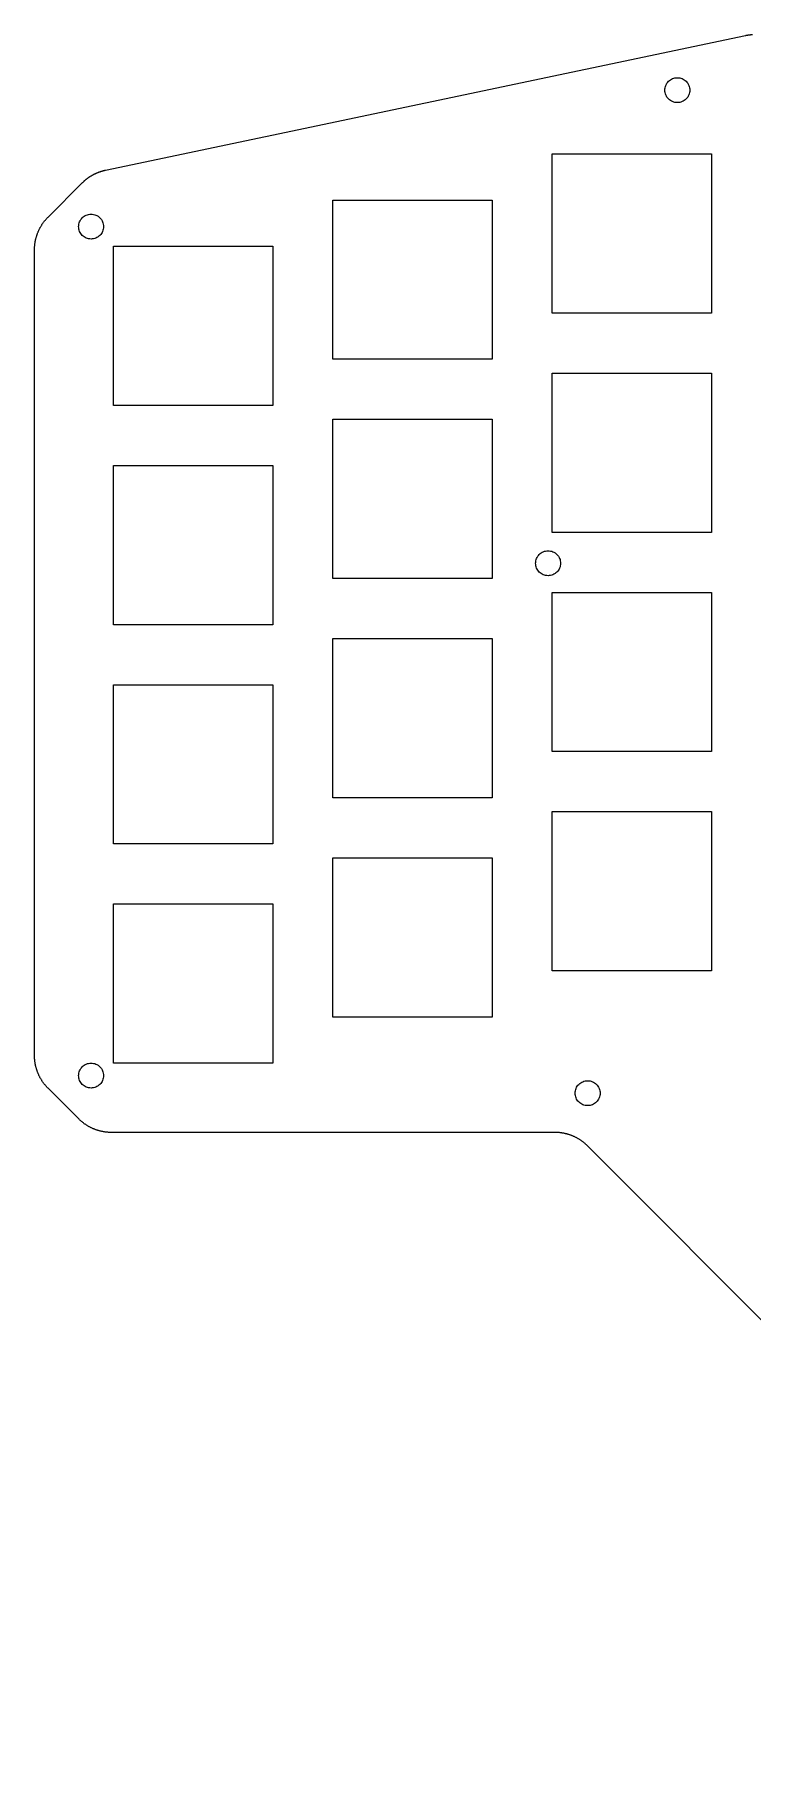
# Model space of a CAD drawing. Extents: x 0 to 620, y 0 to 570.
# Drawn here: x 0 to 235, y 5 to 570 of the extents above; entities that cross this region are included whole.
import ezdxf

# ---------------------------------------------------------------- set-up
doc = ezdxf.new("R2010")
doc.units = 0
doc.layers.add('case', color=7, linetype='CONTINUOUS')

msp = doc.modelspace()

# ---------------------------------------------------------------- linework, layer by layer
at = {"layer": 'case', "color": 7}
msp.add_lwpolyline([(382.164686, 4.568238), (181.257189, 205.854401), (181.125189, 205.982401), (180.993189, 206.111734), (180.85719, 206.239734), (180.72119, 206.365067), (180.58119, 206.489066), (180.441191, 206.610399), (180.301191, 206.731733), (180.157191, 206.851732), (180.013192, 206.965065), (179.870525, 207.082398), (179.722526, 207.195731), (179.571859, 207.306398), (179.42386, 207.415731), (179.273194, 207.525064), (179.121194, 207.630397), (178.966528, 207.733063), (178.811861, 207.834396), (178.657195, 207.937063), (178.498529, 208.035729), (178.339863, 208.130396), (178.181196, 208.223729), (178.01853, 208.318395), (177.855864, 208.409062), (177.693198, 208.497061), (177.530531, 208.583728), (177.363865, 208.666394), (177.198532, 208.749061), (177.031866, 208.829061), (176.8612, 208.907727), (176.695867, 208.983727), (176.5252, 209.059727), (176.351868, 209.131727), (176.181201, 209.203726), (176.007868, 209.267726), (175.833202, 209.335726), (175.659869, 209.399726), (175.486536, 209.459726), (175.30787, 209.521059), (175.134537, 209.577059), (174.957204, 209.630392), (174.778538, 209.683725), (174.597205, 209.735725), (174.419872, 209.781058), (174.242539, 209.830391), (174.061207, 209.871725), (173.879874, 209.914391), (173.698541, 209.955724), (173.517208, 209.993058), (173.335875, 210.027724), (173.150542, 210.061058), (172.969209, 210.091724), (172.787876, 210.118391), (172.602544, 210.143724), (172.417211, 210.166391), (172.235878, 210.189057), (172.050545, 210.209057), (171.865212, 210.227724), (171.679879, 210.24239), (171.494546, 210.25439), (171.309213, 210.265057), (171.123881, 210.273057), (170.938548, 210.277057), (170.754548, 210.279724), (170.569215, 210.279724), (25.294912, 210.279724), (25.110912, 210.283724), (24.925579, 210.287724), (24.740247, 210.291724), (24.554914, 210.299724), (24.369581, 210.31039), (24.184248, 210.32239), (23.998915, 210.337057), (23.813582, 210.355723), (23.628249, 210.37439), (23.446916, 210.397057), (23.261584, 210.419723), (23.076251, 210.44639), (22.894918, 210.473056), (22.713585, 210.503723), (22.528252, 210.537056), (22.346919, 210.571723), (22.165586, 210.609056), (21.984253, 210.650389), (21.802921, 210.691723), (21.621588, 210.734389), (21.444255, 210.782389), (21.266922, 210.827722), (21.085589, 210.881055), (20.906923, 210.934389), (20.72959, 210.987722), (20.556257, 211.043722), (20.378924, 211.103722), (20.204258, 211.165055), (20.030925, 211.229055), (19.856259, 211.297054), (19.682926, 211.361054), (19.51226, 211.433054), (19.338927, 211.505054), (19.168261, 211.581054), (19.002928, 211.65572), (18.832261, 211.73572), (18.665595, 211.814386), (18.500262, 211.898386), (18.333596, 211.981053), (18.17093, 212.067719), (18.008263, 212.154386), (17.845597, 212.245052), (17.682931, 212.339718), (17.524265, 212.434385), (17.365598, 212.529051), (17.206932, 212.627718), (17.052266, 212.729051), (16.8976, 212.831717), (16.742933, 212.93305), (16.590934, 213.039717), (16.440267, 213.14905), (16.292268, 213.258383), (16.141601, 213.367716), (15.993602, 213.481049), (15.850935, 213.598382), (15.706936, 213.711715), (15.562936, 213.833048), (15.422937, 213.954381), (15.282937, 214.074381), (15.144271, 214.199714), (15.006938, 214.325047), (14.870938, 214.453047), (14.738938, 214.581046), (14.606939, 214.710379), (4.564297, 224.751687), (4.436297, 224.88502), (4.308298, 225.01702), (4.178965, 225.15302), (4.054965, 225.289019), (3.929632, 225.429019), (3.808299, 225.569019), (3.688299, 225.707685), (3.566966, 225.851685), (3.453633, 225.995684), (3.3363, 226.139684), (3.222967, 226.28635), (3.113634, 226.43835), (3.004301, 226.585016), (2.893635, 226.737016), (2.788301, 226.887682), (2.686968, 227.042348), (2.584302, 227.197015), (2.481636, 227.353014), (2.384302, 227.511681), (2.289636, 227.670347), (2.19497, 227.829013), (2.100303, 227.991679), (2.009637, 228.154346), (1.92297, 228.315679), (1.836304, 228.478345), (1.752304, 228.645011), (1.669638, 228.811677), (1.590971, 228.97701), (1.510971, 229.147676), (1.434972, 229.314343), (1.360305, 229.483676), (1.288305, 229.658342), (1.216305, 229.827675), (1.152306, 230.002341), (1.084306, 230.175674), (1.018973, 230.349007), (0.958973, 230.523673), (0.898973, 230.701006), (0.84164, 230.874339), (0.78964, 231.053005), (0.736307, 231.230338), (0.682973, 231.411671), (0.63764, 231.589004), (0.588307, 231.766337), (0.546974, 231.947669), (0.505641, 232.130336), (0.464307, 232.311669), (0.425641, 232.493001), (0.392307, 232.674334), (0.357641, 232.859667), (0.328308, 233.041), (0.301641, 233.222333), (0.274974, 233.407666), (0.252308, 233.592999), (0.229641, 233.774332), (0.210975, 233.959664), (0.192308, 234.143664), (0.176308, 234.328997), (0.165641, 234.51433), (0.153641, 234.699663), (0.146975, 234.884995), (0.142975, 235.070328), (0.138975, 235.255661), (0.138975, 235.440994), (0.138975, 499.391001), (0.138975, 499.576334), (0.142975, 499.761667), (0.146975, 499.946999), (0.153641, 500.130999), (0.165641, 500.316332), (0.176308, 500.501665), (0.192308, 500.686998), (0.210975, 500.87233), (0.229641, 501.057663), (0.252308, 501.238996), (0.274974, 501.424329), (0.301641, 501.609662), (0.328308, 501.790995), (0.357641, 501.972328), (0.392307, 502.157661), (0.425641, 502.338993), (0.464307, 502.520326), (0.505641, 502.701659), (0.546974, 502.882992), (0.588307, 503.064325), (0.63764, 503.241658), (0.682973, 503.420324), (0.736307, 503.601657), (0.78964, 503.77899), (0.84164, 503.956323), (0.898973, 504.129656), (0.958973, 504.308322), (1.018973, 504.481655), (1.084306, 504.656321), (1.152306, 504.829654), (1.216305, 505.002987), (1.288305, 505.173653), (1.360305, 505.346986), (1.434972, 505.517652), (1.510971, 505.684318), (1.590971, 505.853651), (1.669638, 506.020318), (1.752304, 506.186984), (1.836304, 506.352317), (1.92297, 506.514983), (2.009637, 506.677649), (2.100303, 506.840316), (2.19497, 507.002982), (2.289636, 507.161648), (2.384302, 507.320314), (2.481636, 507.478981), (2.584302, 507.633647), (2.686968, 507.788313), (2.788301, 507.944313), (2.893635, 508.094979), (3.004301, 508.245645), (3.113634, 508.393645), (3.222967, 508.544311), (3.3363, 508.692311), (3.453633, 508.836311), (3.566966, 508.978977), (3.688299, 509.122977), (3.808299, 509.262976), (3.929632, 509.402976), (4.054965, 509.542975), (4.178965, 509.678975), (4.308298, 509.814975), (4.436297, 509.946974), (4.564297, 510.078974), (15.857602, 521.372279), (15.952269, 521.466946), (16.050935, 521.561612), (16.149601, 521.656279), (16.250934, 521.750945), (16.349601, 521.841611), (16.450934, 521.936278), (16.5536, 522.026944), (16.654933, 522.113611), (16.7616, 522.204277), (16.862933, 522.290944), (16.969599, 522.37761), (17.074932, 522.464277), (17.180265, 522.548276), (17.290932, 522.634943), (17.400265, 522.717609), (17.505598, 522.797609), (17.614931, 522.880275), (17.728264, 522.960275), (17.838931, 523.038942), (17.952264, 523.118942), (18.065597, 523.193608), (18.17893, 523.269608), (18.292263, 523.345608), (18.405596, 523.421607), (18.522929, 523.492274), (18.636262, 523.564274), (18.753595, 523.636274), (18.870928, 523.704273), (18.986928, 523.772273), (19.108261, 523.840273), (19.225594, 523.908273), (19.346927, 523.972273), (19.466926, 524.037606), (19.588259, 524.101606), (19.709592, 524.165606), (19.830926, 524.225605), (19.954925, 524.286939), (20.076258, 524.342938), (20.200258, 524.404272), (20.325591, 524.460272), (20.449591, 524.513605), (20.574924, 524.569605), (20.698923, 524.622938), (20.824256, 524.676271), (20.952256, 524.724271), (21.081589, 524.777604), (21.205589, 524.822937), (21.334922, 524.87227), (21.462921, 524.917604), (21.590921, 524.962937), (21.720254, 525.00827), (21.852254, 525.049603), (21.980253, 525.090937), (22.109586, 525.133603), (22.241586, 525.174936), (22.373586, 525.21227), (22.502919, 525.249603), (22.634919, 525.284269), (22.766918, 525.318936), (22.898918, 525.352269), (23.030918, 525.386936), (23.166917, 525.416269), (23.30025, 525.446936), (23.43225, 525.473602), (232.926393, 569.580159), (232.975726, 569.588159), (233.021059, 569.598825), (233.070392, 569.610825), (233.119726, 569.617492), (233.169059, 569.629492), (233.214392, 569.637492), (233.263725, 569.644159), (233.313058, 569.656159), (233.358392, 569.662825), (233.406392, 569.670825), (233.455725, 569.682825), (233.505058, 569.689492), (233.554391, 569.697492), (233.599724, 569.705492), (233.649058, 569.712158), (233.698391, 569.720158), (233.747724, 569.728158), (233.795724, 569.734825), (233.841057, 569.742825), (233.89039, 569.750825), (233.939724, 569.757492), (233.989057, 569.761492), (234.03839, 569.769492), (234.087723, 569.776158), (234.137056, 569.784158), (234.18239, 569.788158), (234.23039, 569.796158), (234.279723, 569.798825), (234.329056, 569.806825), (234.378389, 569.810825), (234.427722, 569.818825), (234.477056, 569.821491), (234.526389, 569.825491), (234.574389, 569.833491), (234.619722, 569.837491), (234.669055, 569.841491), (234.718388, 569.844158), (234.767722, 569.848158), (234.817055, 569.852158), (234.866388, 569.856158), (234.915721, 569.860158), (234.963721, 569.864158), (235.013054, 569.866825), (235.062387, 569.870825), (235.111721, 569.874825), (235.161054, 569.878825), (235.210387, 569.878825), (235.258387, 569.882825), (235.30772, 569.886825)], dxfattribs=at)
msp.add_lwpolyline([(382.164686, 4.568238), (181.257189, 205.854401), (181.125189, 205.982401), (180.993189, 206.111734), (180.85719, 206.239734), (180.72119, 206.365067), (180.58119, 206.489066), (180.441191, 206.610399), (180.301191, 206.731733), (180.157191, 206.851732), (180.013192, 206.965065), (179.870525, 207.082398), (179.722526, 207.195731), (179.571859, 207.306398), (179.42386, 207.415731), (179.273194, 207.525064), (179.121194, 207.630397), (178.966528, 207.733063), (178.811861, 207.834396), (178.657195, 207.937063), (178.498529, 208.035729), (178.339863, 208.130396), (178.181196, 208.223729), (178.01853, 208.318395), (177.855864, 208.409062), (177.693198, 208.497061), (177.530531, 208.583728), (177.363865, 208.666394), (177.198532, 208.749061), (177.031866, 208.829061), (176.8612, 208.907727), (176.695867, 208.983727), (176.5252, 209.059727), (176.351868, 209.131727), (176.181201, 209.203726), (176.007868, 209.267726), (175.833202, 209.335726), (175.659869, 209.399726), (175.486536, 209.459726), (175.30787, 209.521059), (175.134537, 209.577059), (174.957204, 209.630392), (174.778538, 209.683725), (174.597205, 209.735725), (174.419872, 209.781058), (174.242539, 209.830391), (174.061207, 209.871725), (173.879874, 209.914391), (173.698541, 209.955724), (173.517208, 209.993058), (173.335875, 210.027724), (173.150542, 210.061058), (172.969209, 210.091724), (172.787876, 210.118391), (172.602544, 210.143724), (172.417211, 210.166391), (172.235878, 210.189057), (172.050545, 210.209057), (171.865212, 210.227724), (171.679879, 210.24239), (171.494546, 210.25439), (171.309213, 210.265057), (171.123881, 210.273057), (170.938548, 210.277057), (170.754548, 210.279724), (170.569215, 210.279724), (25.294912, 210.279724), (25.110912, 210.283724), (24.925579, 210.287724), (24.740247, 210.291724), (24.554914, 210.299724), (24.369581, 210.31039), (24.184248, 210.32239), (23.998915, 210.337057), (23.813582, 210.355723), (23.628249, 210.37439), (23.446916, 210.397057), (23.261584, 210.419723), (23.076251, 210.44639), (22.894918, 210.473056), (22.713585, 210.503723), (22.528252, 210.537056), (22.346919, 210.571723), (22.165586, 210.609056), (21.984253, 210.650389), (21.802921, 210.691723), (21.621588, 210.734389), (21.444255, 210.782389), (21.266922, 210.827722), (21.085589, 210.881055), (20.906923, 210.934389), (20.72959, 210.987722), (20.556257, 211.043722), (20.378924, 211.103722), (20.204258, 211.165055), (20.030925, 211.229055), (19.856259, 211.297054), (19.682926, 211.361054), (19.51226, 211.433054), (19.338927, 211.505054), (19.168261, 211.581054), (19.002928, 211.65572), (18.832261, 211.73572), (18.665595, 211.814386), (18.500262, 211.898386), (18.333596, 211.981053), (18.17093, 212.067719), (18.008263, 212.154386), (17.845597, 212.245052), (17.682931, 212.339718), (17.524265, 212.434385), (17.365598, 212.529051), (17.206932, 212.627718), (17.052266, 212.729051), (16.8976, 212.831717), (16.742933, 212.93305), (16.590934, 213.039717), (16.440267, 213.14905), (16.292268, 213.258383), (16.141601, 213.367716), (15.993602, 213.481049), (15.850935, 213.598382), (15.706936, 213.711715), (15.562936, 213.833048), (15.422937, 213.954381), (15.282937, 214.074381), (15.144271, 214.199714), (15.006938, 214.325047), (14.870938, 214.453047), (14.738938, 214.581046), (14.606939, 214.710379), (4.564297, 224.751687), (4.436297, 224.88502), (4.308298, 225.01702), (4.178965, 225.15302), (4.054965, 225.289019), (3.929632, 225.429019), (3.808299, 225.569019), (3.688299, 225.707685), (3.566966, 225.851685), (3.453633, 225.995684), (3.3363, 226.139684), (3.222967, 226.28635), (3.113634, 226.43835), (3.004301, 226.585016), (2.893635, 226.737016), (2.788301, 226.887682), (2.686968, 227.042348), (2.584302, 227.197015), (2.481636, 227.353014), (2.384302, 227.511681), (2.289636, 227.670347), (2.19497, 227.829013), (2.100303, 227.991679), (2.009637, 228.154346), (1.92297, 228.315679), (1.836304, 228.478345), (1.752304, 228.645011), (1.669638, 228.811677), (1.590971, 228.97701), (1.510971, 229.147676), (1.434972, 229.314343), (1.360305, 229.483676), (1.288305, 229.658342), (1.216305, 229.827675), (1.152306, 230.002341), (1.084306, 230.175674), (1.018973, 230.349007), (0.958973, 230.523673), (0.898973, 230.701006), (0.84164, 230.874339), (0.78964, 231.053005), (0.736307, 231.230338), (0.682973, 231.411671), (0.63764, 231.589004), (0.588307, 231.766337), (0.546974, 231.947669), (0.505641, 232.130336), (0.464307, 232.311669), (0.425641, 232.493001), (0.392307, 232.674334), (0.357641, 232.859667), (0.328308, 233.041), (0.301641, 233.222333), (0.274974, 233.407666), (0.252308, 233.592999), (0.229641, 233.774332), (0.210975, 233.959664), (0.192308, 234.143664), (0.176308, 234.328997), (0.165641, 234.51433), (0.153641, 234.699663), (0.146975, 234.884995), (0.142975, 235.070328), (0.138975, 235.255661), (0.138975, 235.440994), (0.138975, 499.391001), (0.138975, 499.576334), (0.142975, 499.761667), (0.146975, 499.946999), (0.153641, 500.130999), (0.165641, 500.316332), (0.176308, 500.501665), (0.192308, 500.686998), (0.210975, 500.87233), (0.229641, 501.057663), (0.252308, 501.238996), (0.274974, 501.424329), (0.301641, 501.609662), (0.328308, 501.790995), (0.357641, 501.972328), (0.392307, 502.157661), (0.425641, 502.338993), (0.464307, 502.520326), (0.505641, 502.701659), (0.546974, 502.882992), (0.588307, 503.064325), (0.63764, 503.241658), (0.682973, 503.420324), (0.736307, 503.601657), (0.78964, 503.77899), (0.84164, 503.956323), (0.898973, 504.129656), (0.958973, 504.308322), (1.018973, 504.481655), (1.084306, 504.656321), (1.152306, 504.829654), (1.216305, 505.002987), (1.288305, 505.173653), (1.360305, 505.346986), (1.434972, 505.517652), (1.510971, 505.684318), (1.590971, 505.853651), (1.669638, 506.020318), (1.752304, 506.186984), (1.836304, 506.352317), (1.92297, 506.514983), (2.009637, 506.677649), (2.100303, 506.840316), (2.19497, 507.002982), (2.289636, 507.161648), (2.384302, 507.320314), (2.481636, 507.478981), (2.584302, 507.633647), (2.686968, 507.788313), (2.788301, 507.944313), (2.893635, 508.094979), (3.004301, 508.245645), (3.113634, 508.393645), (3.222967, 508.544311), (3.3363, 508.692311), (3.453633, 508.836311), (3.566966, 508.978977), (3.688299, 509.122977), (3.808299, 509.262976), (3.929632, 509.402976), (4.054965, 509.542975), (4.178965, 509.678975), (4.308298, 509.814975), (4.436297, 509.946974), (4.564297, 510.078974), (15.857602, 521.372279), (15.952269, 521.466946), (16.050935, 521.561612), (16.149601, 521.656279), (16.250934, 521.750945), (16.349601, 521.841611), (16.450934, 521.936278), (16.5536, 522.026944), (16.654933, 522.113611), (16.7616, 522.204277), (16.862933, 522.290944), (16.969599, 522.37761), (17.074932, 522.464277), (17.180265, 522.548276), (17.290932, 522.634943), (17.400265, 522.717609), (17.505598, 522.797609), (17.614931, 522.880275), (17.728264, 522.960275), (17.838931, 523.038942), (17.952264, 523.118942), (18.065597, 523.193608), (18.17893, 523.269608), (18.292263, 523.345608), (18.405596, 523.421607), (18.522929, 523.492274), (18.636262, 523.564274), (18.753595, 523.636274), (18.870928, 523.704273), (18.986928, 523.772273), (19.108261, 523.840273), (19.225594, 523.908273), (19.346927, 523.972273), (19.466926, 524.037606), (19.588259, 524.101606), (19.709592, 524.165606), (19.830926, 524.225605), (19.954925, 524.286939), (20.076258, 524.342938), (20.200258, 524.404272), (20.325591, 524.460272), (20.449591, 524.513605), (20.574924, 524.569605), (20.698923, 524.622938), (20.824256, 524.676271), (20.952256, 524.724271), (21.081589, 524.777604), (21.205589, 524.822937), (21.334922, 524.87227), (21.462921, 524.917604), (21.590921, 524.962937), (21.720254, 525.00827), (21.852254, 525.049603), (21.980253, 525.090937), (22.109586, 525.133603), (22.241586, 525.174936), (22.373586, 525.21227), (22.502919, 525.249603), (22.634919, 525.284269), (22.766918, 525.318936), (22.898918, 525.352269), (23.030918, 525.386936), (23.166917, 525.416269), (23.30025, 525.446936), (23.43225, 525.473602), (232.926393, 569.580159), (232.975726, 569.588159), (233.021059, 569.598825), (233.070392, 569.610825), (233.119726, 569.617492), (233.169059, 569.629492), (233.214392, 569.637492), (233.263725, 569.644159), (233.313058, 569.656159), (233.358392, 569.662825), (233.406392, 569.670825), (233.455725, 569.682825), (233.505058, 569.689492), (233.554391, 569.697492), (233.599724, 569.705492), (233.649058, 569.712158), (233.698391, 569.720158), (233.747724, 569.728158), (233.795724, 569.734825), (233.841057, 569.742825), (233.89039, 569.750825), (233.939724, 569.757492), (233.989057, 569.761492), (234.03839, 569.769492), (234.087723, 569.776158), (234.137056, 569.784158), (234.18239, 569.788158), (234.23039, 569.796158), (234.279723, 569.798825), (234.329056, 569.806825), (234.378389, 569.810825), (234.427722, 569.818825), (234.477056, 569.821491), (234.526389, 569.825491), (234.574389, 569.833491), (234.619722, 569.837491), (234.669055, 569.841491), (234.718388, 569.844158), (234.767722, 569.848158), (234.817055, 569.852158), (234.866388, 569.856158), (234.915721, 569.860158), (234.963721, 569.864158), (235.013054, 569.866825), (235.062387, 569.870825), (235.111721, 569.874825), (235.161054, 569.878825), (235.210387, 569.878825), (235.258387, 569.882825), (235.30772, 569.886825)], dxfattribs=at)
for points in [[(210.658448, 547.58288), (210.658448, 547.58288), (210.257116, 547.605547), (209.861117, 547.66288), (209.471785, 547.761547), (209.093119, 547.897546), (208.730453, 548.066879), (208.386454, 548.274879), (208.065122, 548.513545), (207.770456, 548.781544), (207.502456, 549.07621), (207.26379, 549.397543), (207.055791, 549.741542), (206.886458, 550.104207), (206.750458, 550.482873), (206.651792, 550.872205), (206.595792, 551.268204), (206.575792, 551.665537), (206.595792, 552.065536), (206.651792, 552.462868), (206.750458, 552.852201), (206.886458, 553.229533), (207.055791, 553.593532), (207.26379, 553.936198), (207.502456, 554.25753), (207.770456, 554.55353), (208.065122, 554.821529), (208.386454, 555.058862), (208.730453, 555.266861), (209.093119, 555.437527), (209.471785, 555.573527), (209.861117, 555.672193), (210.257116, 555.728193), (210.654448, 555.74686), (211.054447, 555.728193), (211.45178, 555.672193), (211.841112, 555.573527), (212.218445, 555.437527), (212.582444, 555.266861), (212.926443, 555.058862), (213.246442, 554.821529), (213.542441, 554.55353), (213.810441, 554.25753), (214.047773, 553.936198), (214.255773, 553.593532), (214.426439, 553.229533), (214.562439, 552.852201), (214.661105, 552.462868), (214.717105, 552.065536), (214.739772, 551.665537), (214.717105, 551.268204), (214.661105, 550.872205), (214.562439, 550.482873), (214.426439, 550.104207), (214.255773, 549.741542), (214.047773, 549.397543), (213.810441, 549.07621), (213.542441, 548.781544), (213.246442, 548.513545), (212.926443, 548.274879), (212.582444, 548.066879), (212.218445, 547.897546), (211.841112, 547.761547), (211.45178, 547.66288), (211.054447, 547.605547)], [(169.650551, 478.625719), (169.650551, 530.782922), (221.807754, 530.782922), (221.807754, 478.625719)], [(97.840064, 463.508424), (97.840064, 515.665627), (149.997267, 515.665627), (149.997267, 463.508424)], [(18.658928, 502.890992), (18.658928, 502.890992), (18.257596, 502.913659), (17.861597, 502.969659), (17.472265, 503.068325), (17.093599, 503.204325), (16.730933, 503.374991), (16.386934, 503.581657), (16.065602, 503.820323), (15.770936, 504.088322), (15.502936, 504.382988), (15.26427, 504.704321), (15.056271, 505.04832), (14.886938, 505.410986), (14.750938, 505.789652), (14.652272, 506.178984), (14.596272, 506.576316), (14.576272, 506.972315), (14.596272, 507.373648), (14.652272, 507.769647), (14.750938, 508.158979), (14.886938, 508.537645), (15.056271, 508.90031), (15.26427, 509.24431), (15.502936, 509.565642), (15.770936, 509.860308), (16.065602, 510.128307), (16.386934, 510.366973), (16.730933, 510.574973), (17.093599, 510.744306), (17.472265, 510.880305), (17.861597, 510.978972), (18.257596, 511.034972), (18.654928, 511.054972), (19.054927, 511.034972), (19.45226, 510.978972), (19.841592, 510.880305), (20.218925, 510.744306), (20.582924, 510.574973), (20.926923, 510.366973), (21.246922, 510.128307), (21.542921, 509.860308), (21.810921, 509.565642), (22.048253, 509.24431), (22.256253, 508.90031), (22.426919, 508.537645), (22.562919, 508.158979), (22.661585, 507.769647), (22.717585, 507.373648), (22.740252, 506.972315), (22.717585, 506.576316), (22.661585, 506.178984), (22.562919, 505.789652), (22.426919, 505.410986), (22.256253, 505.04832), (22.048253, 504.704321), (21.810921, 504.382988), (21.542921, 504.088322), (21.246922, 503.820323), (20.926923, 503.581657), (20.582924, 503.374991), (20.218925, 503.204325), (19.841592, 503.068325), (19.45226, 502.969659), (19.054927, 502.913659)], [(26.028243, 448.389795), (26.028243, 500.546998), (78.185446, 500.546998), (78.185446, 448.389795)], [(169.650551, 406.815232), (169.650551, 458.972435), (221.807754, 458.972435), (221.807754, 406.815232)], [(97.840064, 391.696603), (97.840064, 443.85514), (149.997267, 443.85514), (149.997267, 391.696603)], [(26.028243, 376.579308), (26.028243, 428.736511), (78.185446, 428.736511), (78.185446, 376.579308)], [(168.327888, 392.623268), (168.327888, 392.623268), (167.926555, 392.645934), (167.530556, 392.701934), (167.141224, 392.800601), (166.762558, 392.9366), (166.399892, 393.107267), (166.055893, 393.315266), (165.734561, 393.552599), (165.439895, 393.821931), (165.171895, 394.116597), (164.933229, 394.43793), (164.72523, 394.781929), (164.555897, 395.144595), (164.419897, 395.521927), (164.321231, 395.91126), (164.263898, 396.308592), (164.245231, 396.704591), (164.263898, 397.105923), (164.321231, 397.501922), (164.419897, 397.891255), (164.555897, 398.26992), (164.72523, 398.632586), (164.933229, 398.976585), (165.171895, 399.297918), (165.439895, 399.592584), (165.734561, 399.860583), (166.055893, 400.099249), (166.399892, 400.307249), (166.762558, 400.476581), (167.141224, 400.612581), (167.530556, 400.711248), (167.926555, 400.768581), (168.323888, 400.787247), (168.723887, 400.768581), (169.121219, 400.711248), (169.510551, 400.612581), (169.887884, 400.476581), (170.251883, 400.307249), (170.595882, 400.099249), (170.915881, 399.860583), (171.21188, 399.592584), (171.47988, 399.297918), (171.717212, 398.976585), (171.925212, 398.632586), (172.095878, 398.26992), (172.231878, 397.891255), (172.330544, 397.501922), (172.386544, 397.105923), (172.409211, 396.704591), (172.386544, 396.308592), (172.330544, 395.91126), (172.231878, 395.521927), (172.095878, 395.144595), (171.925212, 394.781929), (171.717212, 394.43793), (171.47988, 394.116597), (171.21188, 393.821931), (170.915881, 393.552599), (170.595882, 393.315266), (170.251883, 393.107267), (169.887884, 392.9366), (169.510551, 392.800601), (169.121219, 392.701934), (168.723887, 392.645934)], [(169.650551, 335.004745), (169.650551, 387.161948), (221.807754, 387.161948), (221.807754, 335.004745)], [(97.840064, 319.886116), (97.840064, 372.043319), (149.997267, 372.043319), (149.997267, 319.886116)], [(26.028243, 304.768821), (26.028243, 356.926024), (78.185446, 356.926024), (78.185446, 304.768821)], [(169.650551, 263.194258), (169.650551, 315.351461), (221.807754, 315.351461), (221.807754, 263.194258)], [(97.840064, 248.075629), (97.840064, 300.232832), (149.997267, 300.232832), (149.997267, 248.075629)], [(26.028243, 232.957), (26.028243, 285.114203), (78.185446, 285.114203), (78.185446, 232.957)], [(18.658928, 224.813021), (18.658928, 224.813021), (18.257596, 224.835687), (17.861597, 224.891687), (17.472265, 224.990354), (17.093599, 225.126353), (16.730933, 225.297019), (16.386934, 225.503686), (16.065602, 225.742352), (15.770936, 226.010351), (15.502936, 226.305017), (15.26427, 226.626349), (15.056271, 226.970349), (14.886938, 227.333014), (14.750938, 227.71168), (14.652272, 228.101012), (14.596272, 228.497011), (14.576272, 228.894344), (14.596272, 229.295676), (14.652272, 229.691675), (14.750938, 230.081007), (14.886938, 230.459673), (15.056271, 230.822339), (15.26427, 231.166338), (15.502936, 231.487671), (15.770936, 231.782337), (16.065602, 232.050336), (16.386934, 232.289002), (16.730933, 232.497001), (17.093599, 232.666334), (17.472265, 232.802334), (17.861597, 232.901), (18.257596, 232.957), (18.654928, 232.977), (19.054927, 232.957), (19.45226, 232.901), (19.841592, 232.802334), (20.218925, 232.666334), (20.582924, 232.497001), (20.926923, 232.289002), (21.246922, 232.050336), (21.542921, 231.782337), (21.810921, 231.487671), (22.048253, 231.166338), (22.256253, 230.822339), (22.426919, 230.459673), (22.562919, 230.081007), (22.661585, 229.691675), (22.717585, 229.295676), (22.740252, 228.894344), (22.717585, 228.497011), (22.661585, 228.101012), (22.562919, 227.71168), (22.426919, 227.333014), (22.256253, 226.970349), (22.048253, 226.626349), (21.810921, 226.305017), (21.542921, 226.010351), (21.246922, 225.742352), (20.926923, 225.503686), (20.582924, 225.297019), (20.218925, 225.126353), (19.841592, 224.990354), (19.45226, 224.891687), (19.054927, 224.835687)], [(181.271855, 219.049035), (181.271855, 219.049035), (180.871856, 219.071702), (180.474524, 219.127702), (180.085192, 219.226368), (179.707859, 219.362368), (179.345193, 219.533034), (179.001194, 219.741033), (178.679862, 219.978366), (178.385196, 220.246365), (178.115863, 220.542365), (177.87853, 220.862364), (177.670531, 221.206363), (177.499865, 221.570362), (177.363865, 221.947694), (177.266532, 222.337027), (177.209199, 222.734359), (177.190532, 223.130358), (177.209199, 223.531691), (177.266532, 223.92769), (177.363865, 224.317022), (177.499865, 224.695688), (177.670531, 225.058353), (177.87853, 225.402352), (178.115863, 225.723685), (178.385196, 226.018351), (178.679862, 226.28635), (179.001194, 226.525016), (179.345193, 226.733016), (179.707859, 226.902349), (180.085192, 227.038348), (180.474524, 227.137015), (180.871856, 227.194348), (181.269189, 227.213015), (181.669188, 227.194348), (182.06652, 227.137015), (182.455852, 227.038348), (182.833185, 226.902349), (183.19585, 226.733016), (183.53985, 226.525016), (183.861182, 226.28635), (184.155848, 226.018351), (184.423847, 225.723685), (184.662513, 225.402352), (184.870513, 225.058353), (185.041179, 224.695688), (185.177179, 224.317022), (185.274512, 223.92769), (185.331845, 223.531691), (185.354512, 223.130358), (185.331845, 222.734359), (185.274512, 222.337027), (185.177179, 221.947694), (185.041179, 221.570362), (184.870513, 221.206363), (184.662513, 220.862364), (184.423847, 220.542365), (184.155848, 220.246365), (183.861182, 219.978366), (183.53985, 219.741033), (183.19585, 219.533034), (182.833185, 219.362368), (182.455852, 219.226368), (182.06652, 219.127702), (181.669188, 219.071702)]]:
    msp.add_lwpolyline(points, close=True, dxfattribs=at)

doc.saveas('drawing.dxf')
